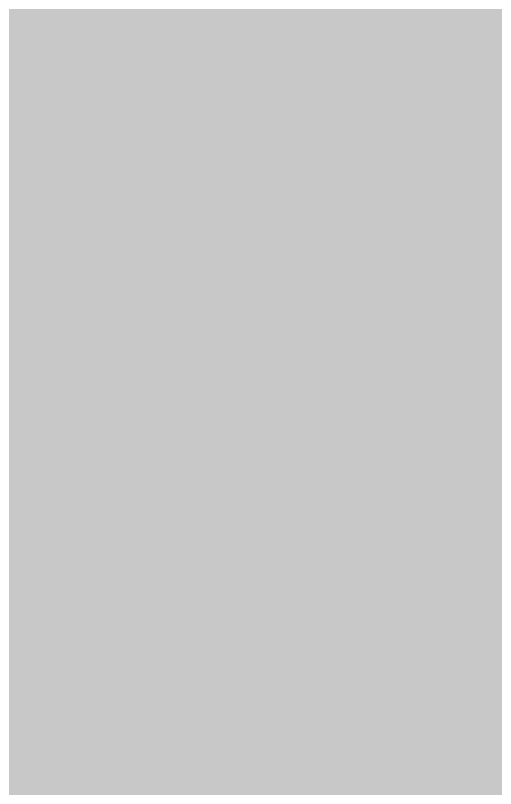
# Model space of a CAD drawing. Header units: millimetres. Extents: x -0.5 to 77.7, y -66.2 to -6.
# Drawn here: x 49.1982 to 49.3984, y -20.6786 to -20.356 of the extents above; entities that cross this region are included whole.
import ezdxf

# ---------------------------------------------------------------- set-up
doc = ezdxf.new("R2010")
doc.units = ezdxf.units.MM
doc.header["$MEASUREMENT"] = 0
for name, color, linetype, true_color in [('Inner1', 7, 'Continuous', 0x999966), ('Inner2', 7, 'Continuous', 0x008000), ('Top-Silkscreen-Layer', 7, 'Continuous', 0xffcc00)]:
    doc.layers.add(name, color=color, linetype=linetype, true_color=true_color)

msp = doc.modelspace()

# ---------------------------------------------------------------- hatches: boundary and pattern name
at = {"layer": 'Inner1'}
msp.add_hatch(color=256, dxfattribs=at).paths.add_polyline_path([(77.23901, -6.45415), (77.23901, -65.68199), (-0.02286, -65.68199), (-0.02286, -6.45415)])
at = {"layer": 'Top-Silkscreen-Layer'}
for points in [[(49.3256, -20.37615), (49.3031, -20.40848), (49.35433, -20.42828), (49.36405, -20.41328), (49.35626, -20.39601)], [(49.21906, -20.38637), (49.2231, -20.43294), (49.2356, -20.44006), (49.24516, -20.42912), (49.25472, -20.41817), (49.24998, -20.39923)], [(49.30932, -20.49346), (49.30547, -20.54335), (49.31335, -20.56084), (49.32948, -20.56082), (49.3456, -20.56081), (49.3556, -20.5435)], [(49.21612, -20.49948), (49.20892, -20.52347), (49.2106, -20.54001), (49.2256, -20.5447), (49.2406, -20.54939), (49.2491, -20.53763)], [(49.30537, -20.60932), (49.30346, -20.66042), (49.31382, -20.67552), (49.33009, -20.67552), (49.3681, -20.63087), (49.3681, -20.61274), (49.35335, -20.60399)], [(49.22407, -20.60546), (49.20701, -20.62149), (49.20149, -20.63539), (49.20726, -20.64989), (49.25452, -20.65531), (49.26344, -20.64131), (49.25596, -20.6247)]]:
    msp.add_hatch(color=256, dxfattribs=at).paths.add_polyline_path(points)

# ---------------------------------------------------------------- linework, layer by layer
at = {"layer": 'Inner2', "const_width": 0.4}
msp.add_lwpolyline([(51.0541, -20.57404), (17.52604, -20.57404)], dxfattribs=at)
at = {"layer": 'Top-Silkscreen-Layer', "const_width": 0.254}
for points in [[(49.12185, -19.70421), (49.13542, -19.75803), (49.14435, -19.70492), (49.1356, -19.6959)], [(49.31433, -20.15514), (49.30596, -20.17491), (49.30259, -20.18752), (49.31315, -20.19963), (49.3491, -20.16253)], [(49.50933, -20.26927), (49.5096, -20.32226), (49.55432, -20.28109), (49.54983, -20.26552), (49.53269, -20.26382)], [(49.1231, -20.2609), (49.12689, -20.33415), (49.13817, -20.338), (49.15314, -20.32084), (49.15348, -20.27368)], [(49.31108, -20.27507), (49.3031, -20.29706), (49.35208, -20.31283), (49.35864, -20.29706), (49.35208, -20.28129)], [(49.21906, -20.38637), (49.2231, -20.43294), (49.2356, -20.44006), (49.24516, -20.42912), (49.25472, -20.41817), (49.24998, -20.39923)], [(49.30932, -20.49346), (49.30547, -20.54335), (49.31335, -20.56084), (49.32948, -20.56082), (49.3456, -20.56081), (49.3556, -20.5435)], [(49.41685, -20.38353), (49.42785, -20.43552), (49.44009, -20.43755), (49.44705, -20.42322), (49.45401, -20.40888), (49.44868, -20.39311)], [(49.3256, -20.37615), (49.3031, -20.40848), (49.35433, -20.42828), (49.36405, -20.41328), (49.35626, -20.39601)], [(49.41454, -20.4989), (49.43197, -20.54825), (49.45032, -20.51096)], [(49.21612, -20.49948), (49.20892, -20.52347), (49.2106, -20.54001), (49.2256, -20.5447), (49.2406, -20.54939), (49.2491, -20.53763)], [(49.52224, -20.37607), (49.50887, -20.37801), (49.50352, -20.39562), (49.49817, -20.41322), (49.50442, -20.42826), (49.51067, -20.44329), (49.52635, -20.44504), (49.54203, -20.44679), (49.55248, -20.42995), (49.56293, -20.41312), (49.55539, -20.39579)], [(49.50346, -20.5014), (49.50344, -20.54419), (49.51378, -20.56084), (49.53, -20.56084), (49.54622, -20.56084), (49.5573, -20.54366), (49.56837, -20.52647), (49.56092, -20.50995)], [(49.4256, -20.60546), (49.40326, -20.63465), (49.45071, -20.65606)], [(49.22407, -20.60546), (49.20701, -20.62149), (49.20149, -20.63539), (49.20726, -20.64989), (49.25452, -20.65531), (49.26344, -20.64131), (49.25596, -20.6247)], [(49.30537, -20.60932), (49.30346, -20.66042), (49.31382, -20.67552), (49.33009, -20.67552), (49.3681, -20.63087), (49.3681, -20.61274), (49.35335, -20.60399)], [(49.50743, -20.60391), (49.49107, -20.62669), (49.48788, -20.64124), (49.49893, -20.65839), (49.50998, -20.67552), (49.52817, -20.67552), (49.55493, -20.60713)], [(49.30714, -20.71981), (49.29068, -20.74316), (49.28766, -20.75694), (49.30064, -20.77644), (49.31361, -20.79595), (49.32807, -20.79595), (49.35506, -20.78304)], [(49.70349, -20.828), (49.6881, -20.84284), (49.6881, -20.86266), (49.75782, -20.892)], [(49.40608, -20.7281), (49.40573, -20.77329), (49.41335, -20.79022), (49.42778, -20.79022), (49.4553, -20.77238), (49.46838, -20.75455), (49.45925, -20.73654), (49.45011, -20.71853), (49.43208, -20.71679), (49.41405, -20.71504)], [(49.50431, -20.71439), (49.48801, -20.73), (49.48806, -20.74726), (49.55493, -20.78406), (49.5681, -20.77218), (49.5681, -20.7514), (49.5681, -20.73063), (49.55466, -20.71455)], [(49.2094, -20.72284), (49.20135, -20.74508), (49.19821, -20.76016), (49.20852, -20.77519), (49.25408, -20.77481), (49.25774, -20.73078), (49.24737, -20.71566), (49.23085, -20.71566)]]:
    msp.add_lwpolyline(points, close=True, dxfattribs=at)
for points in [[(49.0605, -20.3373), (49.07527, -20.31331), (49.08264, -20.29635), (49.07444, -20.27663), (49.06201, -20.25692)], [(49.07097, -20.81715), (49.1029, -20.78707), (49.13343, -20.79595), (49.15753, -20.79595), (49.16532, -20.7832), (49.1731, -20.74903), (49.1731, -20.7276), (49.1594, -20.71303), (49.10946, -20.70993), (49.06835, -20.7046), (49.05792, -20.68781), (49.06983, -20.67306), (49.1081, -20.66979), (49.16083, -20.66718), (49.1486, -20.59841), (49.1344, -20.58999), (49.11519, -20.60122), (49.06585, -20.59367), (49.05703, -20.57488), (49.07118, -20.55639), (49.10604, -20.55224), (49.16919, -20.52043), (49.13968, -20.48285), (49.12227, -20.4791), (49.10789, -20.4913), (49.06635, -20.48199), (49.05444, -20.46049), (49.06502, -20.44812), (49.08204, -20.42662), (49.10305, -20.43166), (49.16523, -20.39608), (49.10305, -20.39184), (49.07458, -20.39024), (49.05947, -20.36989)], [(49.19947, -20.842), (49.17887, -20.85937), (49.17583, -20.84837)], [(49.46586, -21.01117), (49.40257, -20.94553), (49.39359, -21.01065)]]:
    msp.add_lwpolyline(points, dxfattribs=at)

doc.saveas('drawing.dxf')
